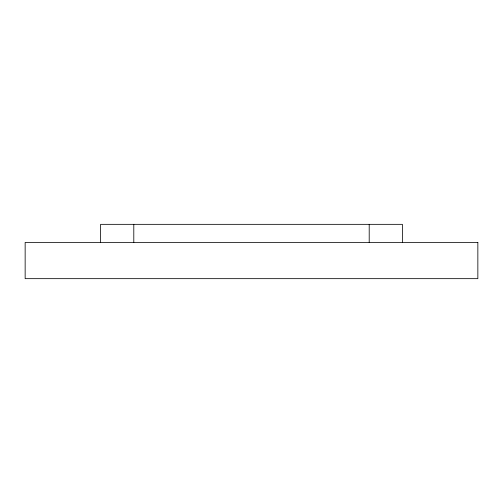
<?xml version="1.0" encoding="UTF-8"?>
<svg xmlns="http://www.w3.org/2000/svg" width="503" height="503" viewBox="0 0 503 503"><rect width="100%" height="100%" fill="white"/><g stroke="black" fill="none" stroke-linecap="round" stroke-linejoin="round"><path stroke-width="0.75" d="M402.4 242.446L402.4 224.338L100.6 224.338L100.6 242.446M369.202 224.338L369.202 242.446M133.798 224.338L133.798 242.446M477.85 242.446L25.15 242.446L25.15 278.662L477.85 278.662L477.85 242.446"/></g></svg>
